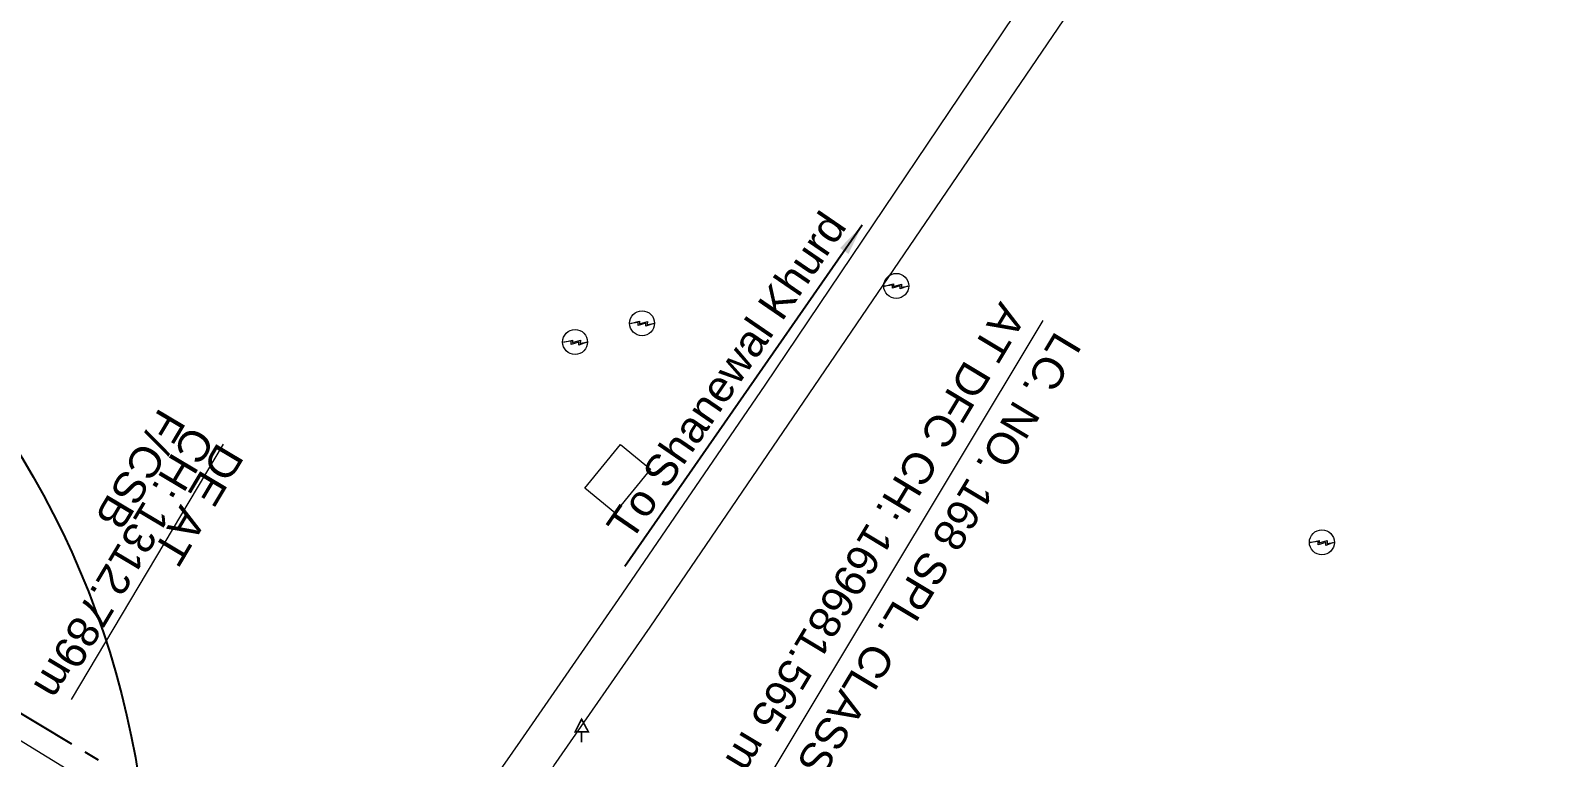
# Model space of a CAD drawing. Header units: metres. Extents: x 593168 to 611286, y 3401475 to 3412398.
# Drawn here: x 594772.3 to 594895, y 3411415 to 3411473.1 of the extents above; entities that cross this region are included whole.
import ezdxf

# ---------------------------------------------------------------- set-up
doc = ezdxf.new("R2010")
doc.units = ezdxf.units.M
doc.header["$MEASUREMENT"] = 0
doc.linetypes.add('CENTER', pattern=[2, 1.25, -0.25, 0.25, -0.25])
for name, color, linetype, lineweight in [('Commercial Building Pucca', 251, 'Continuous', 0), ('Electric Pole', 251, 'Continuous', 0), ('LC DETAILS IN PLAN', 7, 'Continuous', 0), ("SANEHWAL STN. SRJ'S", 251, 'Continuous', 0), ('Sign Board', 251, 'Continuous', 0), ('Subroad Edge', 34, 'Continuous', 0)]:
    doc.layers.add(name, color=color, linetype=linetype, lineweight=lineweight)
doc.layers.add('Existing Railway Boundary', color=7, linetype='CENTER')
doc.styles.get("Standard").update_dxf_attribs({"font": 'arial_0.ttf'})
doc.styles.add('Style-Arial', font='arial_0.ttf')
doc.dimstyles.new('ISO-25', dxfattribs={"dimtxt": 2.5, "dimasz": 2.5, "dimexe": 1.25, "dimexo": 0.625, "dimtad": 1, "dimtxsty": 'Standard', "dimcen": 2.5, "dimadec": 0, "dimazin": 0, "dimtfac": 1, "dimtmove": 0, "dimatfit": 3, "dimfxl": 1, "dimarcsym": 0})

# ---------------------------------------------------------------- blocks, each defined once
blk = doc.blocks.new('EP')
blk.add_hatch(color=8).paths.add_polyline_path([(-0.21, -0.05), (-0.21, 0.16), (-0.93, -0.01), (-0.31, 0.07), (-0.31, -0.19), (0.31, 0), (0.31, -0.24), (0.94, -0.01), (0.41, -0.1), (0.43, 0.15)])
at = {"color": 8}
for p, q in [((-0.93, -0.01), (-0.21, 0.16)), ((-0.31, 0.07), (-0.93, -0.01)), ((-0.31, -0.19), (-0.31, 0.07)), ((0.31, 0), (-0.31, -0.19)), ((-0.21, 0.16), (-0.21, -0.05)), ((-0.21, -0.05), (0.43, 0.15)), ((0.31, -0.24), (0.31, 0)), ((0.43, 0.15), (0.41, -0.1)), ((0.94, -0.01), (0.31, -0.24)), ((0.41, -0.1), (0.94, -0.01))]:
    blk.add_line(p, q, dxfattribs=at)
blk.add_circle((0, 0), 1, dxfattribs=at)
blk = doc.blocks.new('TSB')
at = {"const_width": 0.132}
blk.add_lwpolyline([(-0.51, 0.84), (0.54, 0.84), (0, 1.85)], close=True, dxfattribs=at)
at = {"const_width": 0.142}
blk.add_lwpolyline([(0, 0.84), (0, 0)], dxfattribs=at)

msp = doc.modelspace()

# ---------------------------------------------------------------- linework, layer by layer
at = {"color": 3}
msp.add_circle((594711.814, 3411402.6123), 70, dxfattribs=at)
at = {"layer": 'Commercial Building Pucca'}
msp.add_polyline3d([(594821.9246, 3411438.06, 256.189), (594819.0739, 3411434.5722, 256.1061), (594816.6547, 3411436.5335, 256.0021), (594819.5058, 3411440.0219, 256.0021)], close=True, dxfattribs=at)
at = {"layer": 'Existing Railway Boundary', "ltscale": 5}
msp.add_lwpolyline([(595219.3757, 3411224.4926), (595139.956, 3411236.51), (595055.2514, 3411260.2607), (595055.2471, 3411260.3203), (595019.6301, 3411275.5296), (595019.8343, 3411275.5642), (594996.1386, 3411287.071), (594964.5551, 3411304.37), (594878.4143, 3411354.1285), (594195.4154, 3411765.8048), (594139.4384, 3411820.4266), (594013.2418, 3411902.9335), (593973.1737, 3411931.7423), (593936.2204, 3411951.7466)], dxfattribs=at)
at = {"layer": 'LC DETAILS IN PLAN', "lineweight": 13, "flags": 128}
msp.add_lwpolyline([(594787.926, 3411377.037), (594796.384, 3411391.122), (594812.4598, 3411381.9053), (594853.3147, 3411449.9403)], dxfattribs=at)
at = {"layer": "SANEHWAL STN. SRJ'S", "lineweight": 13, "flags": 128}
msp.add_lwpolyline([(594787.7353, 3411440.062), (594775.5775, 3411419.6395)], dxfattribs=at)
at = {"layer": 'Subroad Edge'}
for points in [[(594854.427, 3411479.5024, 256.268), (594831.0478, 3411444.7671, 256.401), (594819.3203, 3411427.6456, 256.443), (594811.4955, 3411416.3075, 256.402), (594803.4007, 3411404.6977, 256.6379), (594799.0332, 3411399.4553, 256.9038), (594743.4914, 3411433.5636, 256.252)], [(594816.436, 3411381.1749, 258.3504), (594807.7766, 3411387.5793, 256.458), (594802.2157, 3411392.8159, 257.1497), (594807.1899, 3411401.9285, 256.6589), (594814.1851, 3411414.3517, 256.379), (594821.8992, 3411425.4353, 256.415), (594833.7397, 3411442.8421, 256.379), (594857.4827, 3411477.6931, 256.251)]]:
    msp.add_polyline3d(points, dxfattribs=at)

# ---------------------------------------------------------------- block references
at = {"layer": 'Electric Pole', "xscale": 0.9997078269980546, "yscale": 0.9997078269980546, "zscale": 0.9997078269980546}
for p in [(594841.5677, 3411452.7147, 256.0241), (594821.2418, 3411449.727, 255.4672), (594815.882, 3411448.2285, 255.5742), (594875.6068, 3411432.211, 255.8511)]:
    msp.add_blockref('EP', p, dxfattribs=at)
at = {"layer": 'Sign Board', "xscale": 0.9997078269980546, "yscale": 0.9997078269980546, "zscale": 0.9997078269980546}
msp.add_blockref('TSB', (594816.4043, 3411416.2227, 256.38), dxfattribs=at)

# ---------------------------------------------------------------- texts
at = {"layer": 'LC DETAILS IN PLAN', "color": 10, "style": 'Style-Arial'}
msp.add_text('AT DFC CH: 169681.565 m  TO BE EXTENDED', height=2.5, rotation=239, dxfattribs=at).set_placement((594849.907, 3411451.5497))
at = {"layer": 'LC DETAILS IN PLAN', "style": 'Style-Arial'}
msp.add_text('LC. NO. 168 SPL. CLASS AT CH: 359200.923 m', height=2.5, rotation=239, dxfattribs=at).set_placement((594854.3252, 3411449.1949))
at = {"layer": "SANEHWAL STN. SRJ'S", "lineweight": 13, "insert": (594786.0657, 3411441.056), "char_height": 2.5, "width": 27.911501, "attachment_point": 4, "rotation": 239.23426, "line_spacing_factor": 0.648, "style": 'Style-Arial'}
msp.add_mtext('DE AT \\PCH: 1312.789m {\\H1.5867x; }\\PF/CSB{\\H2.1946x; }', dxfattribs=at)
at = {"layer": 'Subroad Edge'}
msp.add_text('To Shanewal Khurd', height=2.5, rotation=55.567241, dxfattribs=at).set_placement((594820.3435, 3411432.1813, 256.4334))

# ---------------------------------------------------------------- leaders
msp.add_leader([(594838.8411, 3411457.558, 256.4334), (594819.8736, 3411430.2705, 256.4334)], dimstyle='ISO-25', override={"dimtxt": 3, "dimasz": 2.5, "dimgap": 0.625, "dimtad": 0, "dimdec": 3, "dimzin": 2, "dimtdec": 3}, dxfattribs=at)

doc.saveas('drawing.dxf')
